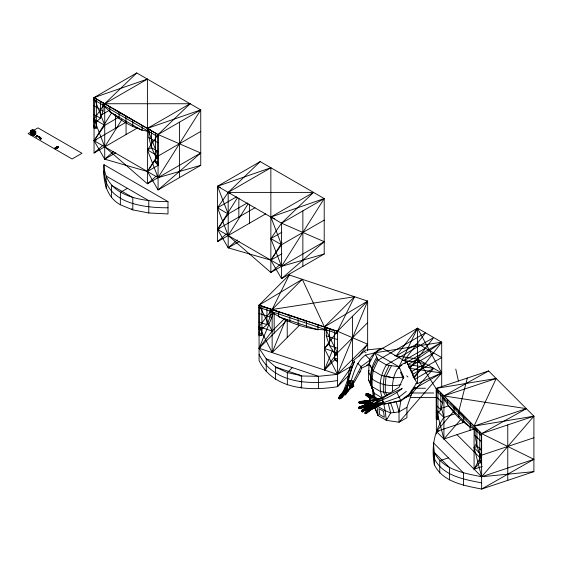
<?xml version="1.0" encoding="UTF-8"?>
<svg xmlns="http://www.w3.org/2000/svg" width="562" height="562" viewBox="0 0 562 562"><rect width="100%" height="100%" fill="white"/><g stroke="black" fill="none" stroke-linecap="round" stroke-linejoin="round"><path stroke-width="0.84" d="M344.836 394.327L341.471 398.072L341.043 397.615L354.643 361.029C349.15 371.096 349.726 383.368 343.08 392.971L342.658 392.831L338.83 397.566L338.823 398.303L338.781 397.425L339.251 398.753L339.778 398.353C336.448 396.336 346.782 390.323 346.332 386.979L338.823 398.303L339.35 397.903M57.289 146.83L57.865 146.998L57.556 147.37L57.956 147.111L57.535 146.605L56.853 147.406L57.563 147.525C58.61 147.111 54.247 147.975 57.507 148.501L57.507 147.146L56.544 146.591C56.692 148.684 56.088 146.921 56.776 147.869L56.516 147.111L56.938 147.609L56.081 147.532L56.516 147.111L56.544 147.813M399.02 368.166L399.034 366.803L417.489 328.187L441.704 342.167L441.704 386.558M342.658 392.831L338.83 397.566M343.768 393.428L343.284 392.417L346.059 387.527L346.761 387.134L348.658 380.706L350.709 380.495L352.76 381.387L353.617 382.863L352.697 384.907M56.994 147.272L56.067 147.946L56.629 147.244C57.127 147.251 54.093 149.822 55.779 147.539L56.123 148.291L55.624 147.743M56.551 147.925L56.355 147.202C55.399 148.67 57.022 147.068 56.123 148.291M373.105 396.667C374.123 390.52 371.384 384.801 368.412 379.617L369.051 363.846L370.239 357.861M55.041 148.143C56.474 149.647 54.324 147.462 55.533 148.333C56.102 147.272 57.921 148.171 56.931 146.984M403.635 378.493L403.657 377.102L399.034 366.803L374.812 352.824L365.497 355.072C356.912 361.197 354.369 371.11 351.201 380.495L348.658 380.706L347.344 381.753L348.033 383.024M56.495 148.073L56.586 147.483L56.305 147.694M56.657 147.975L56.671 147.434L56.242 147.876L56.467 147.406M56.031 147.673L56.467 147.975L56.516 147.111L56.657 147.841M358.844 408.096L359.055 407.078L359.568 407.141L359.982 408.707L359.041 408.005L402.216 388.497C392.143 396.8 379.483 400.818 367.906 406.516L367.379 406.396L361.605 410.45L361.443 411.356L362.392 411.932L369.15 407.696L367.288 406.066L360.087 408.363L358.844 408.096L359.785 408.799L367.288 406.066L367.323 404.886L365.841 401.092L359.441 401.444L358.704 402.617L359.666 403.495L366.262 403.305L358.704 402.617M366.192 413.534L365.167 413.716L364.921 412.873L366.192 413.534L370.885 409.747L376.877 400.847M55.238 148.544L55.666 147.616L55.912 148.256C54.654 149.457 56.678 146.956 56.01 148.368L55.336 148.656L55.083 148.017M56.088 147.939L55.006 148.263L55.336 148.656L56.207 148.038M57.415 147.342L57.443 146.647L56.776 147.174L57.373 147.687L56.839 147.026M56.699 147.75L56.312 147.925L56.27 147.244M56.348 147.539L56.235 147.49M366.031 393.758L366.881 393.491L372.395 396.133L370.351 398.613L365.911 395.297C365.785 389.614 375.866 399.399 378.086 398.851L381.809 398.451L383.572 403.537L370.688 409.839L381.352 404.345M366.227 393.667L366.115 395.205L370.548 398.521L366.445 394.854L366.227 393.667L371.932 396.983L378.086 398.851L381.612 398.044L381.809 398.451L380.249 399.125M365.167 413.716L369.396 408.328L370.899 409.431L378.69 403.867M413.154 376.624L412.705 373.28L406.923 362.244C395.002 365.441 391.777 380.13 392.627 391.033M377.727 400.98L377.376 404.9L370.47 408.883L365.426 412.824L369.845 408.426L375.69 404.633L383.2 402.336L374.622 403.221L367.323 404.886L359.568 407.141L359.041 408.005L373.287 402.153M389.192 365.321L384.162 375.985L383.305 384.26L383.396 391.981L385.743 396.358M56.643 147.651L56.404 147.616M55.322 148.136L55.448 148.579L55.996 148.01L55.202 147.939L55.427 148.768L55.666 147.616L56.165 148.164M55.779 147.539L55.989 148.417L55.779 147.539L55.35 148.024M348.3 383.755L348.658 380.706M377.376 358.5L372.255 369.108L371.25 377.299L371.208 384.949L374.173 393.231L375.283 398.303M350.709 380.495L349.473 388.56L345.778 393.555L344.513 394.538L344.211 393.878C347.681 390.007 346.691 383.909 350.709 380.495L350.042 381.879M400.91 400.474L399.034 411.89L390.709 412.922L385.16 410.66L376.947 405.919L378.121 415.585L386.333 420.334L399.034 422.238L406.923 417.685L406.923 407.331L411.068 395.437L412.002 390.843M347.808 381.9C347.428 387.78 344.155 392.719 340.502 397.053C341.963 398.374 345.37 388.946 347.175 387.464M347.344 381.753L349.508 368.721L353.175 360.734L365.714 350.07L382.694 348.271L406.923 362.244L414.194 378.057L416.871 382.757L409.031 394.264L400.537 400.643L384.598 404.134L383.523 402.645L382.048 398.303L399.055 387.204L403.657 377.102M362.392 411.932L362.104 410.492L361.443 411.356M56.502 147.595L56.277 147.918M359.041 408.005L359.251 406.986M349.213 382.87L350.386 382.863L353.196 384.9L353.849 386.171L349.901 389.009L345.293 394.875L344.864 394.419L345.103 393.189L347.056 390.246L348.602 382.87L350.386 382.863L352.76 381.387L352.121 384.387M467.296 378.05L458.873 411.026L458.873 417.334M442.673 394.84L442.673 403.038L440.833 409.775L437.938 412.901L436.238 411.201M55.427 148.768L55.533 148.333L55.547 148.691M339.891 398.915L339.16 397.524L340.572 398.31L339.743 398.858L339.16 397.524L346.761 387.134L344.344 392.325L340.502 397.053L341.043 397.615L345.44 392.655M30.833 131.136L30.496 132.077M103.05 102.888L103.05 111.086L100.443 118.168L96.355 121.821L93.952 120.437M353.547 386.551L350.386 382.863L350.92 384.851L349.473 388.56L346.368 390.365L344.211 393.878L344.864 394.419L344.457 393.323L347.78 390.667L348.208 391.117M351.201 380.495L353.484 381.24L354.165 382.504L360.39 371.398L361.626 368.103L361.071 366.6L357.769 363.368M366.684 393.583L378.086 398.851L377.2 404.872L366.501 401.992L359.441 401.444L358.9 402.525L359.87 403.404L366.459 403.214M273.504 313.196L259.075 348.25L266.248 358.9L276.827 368.068M285.918 319.146L272.141 352.606L259.075 326.691L272.141 309.486L302.314 279.314L324.407 326.908L337.474 352.824L324.407 370.028L324.407 326.908L354.58 296.736L272.141 309.486L272.141 352.606L299.904 324.843M332.606 350.112L324.407 370.028L335.268 359.16M348.939 375.233L337.474 386.698C309.529 391.264 273.28 389.663 259.075 360.565L259.075 305.131L289.247 274.959L367.646 301.091L337.474 374.383L318.478 376.308L300.024 375.957M56.924 147.49L56.987 146.837L57.563 147.525L57.774 147.04L56.685 147.216L57.191 147.764L57.865 146.998L57.191 147.764L57.078 146.801L56.945 147.181M349.901 389.009L348.602 382.87L346.304 387.035L346.122 390.955L343.775 392.578L339.315 398.409M270.139 308.917L270.139 317.123L266.95 324.639L261.941 328.981L258.998 328.004M57.113 147.715L57.507 147.307L57.015 147.602L56.987 146.837M57.205 147.68L57.865 146.998M36.769 136.053L37.415 136.011L35.835 136.545L36.699 137.044L37.233 135.807L41.665 138.674L40.597 139.292L39.733 138.793L40.267 137.557L41.665 138.674M346.368 390.365L345.103 393.189L346.199 394.004M369.079 370.456L368.412 371.918L372.142 378.999L372.142 386.698L380.362 391.44L390.211 393.175M441.191 406.958L443.917 417.468C433.927 431.216 431.272 448.336 434.363 464.802C442.961 482.259 464.458 485.582 481.634 489.059L533.9 471.637L533.9 416.203L474.089 426.08L496.183 378.486L436.372 388.363L436.372 433.941M376.779 357.179C370.772 366.951 367.984 379.919 373.182 390.618M272.141 309.486L289.247 274.959M354.58 296.736L337.474 331.264L324.407 348.468L337.474 374.383L351.053 366.347M341.043 397.615L340.677 396.603L341.218 396.547L345.251 391.637L346.642 388.834M55.631 148.691L56.031 148.178L55.666 147.616M391.489 365.672L386.087 376.364L385.202 384.598L385.37 392.325L387.148 395.234M403.635 377.144L393.267 377.833L381.429 375.43L373.21 370.681L369.051 363.846L374.812 352.824L378.746 349.648L382.694 348.271M442.406 398.711L443.158 397.306M476.731 442.737L474.089 447.64L481.634 476.745L533.9 471.637M480.124 457.988L474.089 469.2L482.259 466.474M353.484 381.24L361.071 366.6L370.225 359.912L365.497 355.072M346.059 387.527L343.08 392.971L338.998 397.566L340.165 396.54M346.761 387.134L343.775 392.578L343.284 392.417L339.034 397.896L339.462 398.465L340.143 397.854M383.129 401.352L385.16 410.66L386.333 420.334L390.709 412.922L388.251 403.621M346.332 386.979L342.658 393.126L348.742 383.6M56.2 147.75L57.296 147.209M57.141 147.019L57.696 146.801L56.685 147.216L57.408 147.195L57.106 147.567M30.65 133.489L30.383 133.025L31.451 131.332L30.383 130.869L30.488 134.206L31.198 135.028L33.579 135.491L35.715 134.255L35.715 131.487L32.512 129.639L30.383 130.869L30.917 132.253L30.488 133.897L31.823 134.978L33.579 135.182M30.917 133.335L31.985 131.641L30.917 131.178L30.383 131.944L30.917 133.335L30.917 131.178L32.512 129.639M34.113 133.946L33.046 134.564L33.046 129.941L30.383 130.869L35.715 133.637L33.579 135.491L33.046 134.564L33.762 133.433M32.624 135.442L32.624 134.824L30.488 133.594L30.755 134.669L33.579 134.873L35.715 131.487L33.046 132.407L33.579 133.791L33.046 134.564M111.683 112.709L94.058 140.697L104.729 159.172L147.406 171.494L158.07 189.97L200.746 165.333L200.746 109.899L136.735 72.941L94.058 97.577L94.058 153.012L137.838 127.736M156.454 175.969L147.406 183.809L147.406 79.102L94.058 97.577L158.07 134.536L200.746 153.012L147.406 183.809L104.729 146.851L121.891 119.601M158.442 165.123L147.406 171.494L155.751 158.238M147.406 171.494L158.07 156.095L147.406 128.375L200.746 109.899L158.07 177.648L94.058 140.697L104.729 125.298L117.971 117.648M237.459 197.691L217.515 229.359L228.186 247.842L270.856 260.157L281.527 278.64L324.204 254.003L324.204 198.562L260.192 161.603L217.515 186.247L217.515 241.681L265.707 213.855M279.911 264.639L270.856 272.479L270.856 167.764L217.515 186.247L281.527 223.198L324.204 241.681L270.856 272.479L228.186 235.52L248.13 203.851M281.892 253.785L270.856 260.157L281.991 242.482M270.856 260.157L281.527 244.758L270.856 217.044L324.204 198.562L281.527 266.318L217.515 229.359L228.186 213.96L247.315 202.917M57.668 147.279L57.443 146.647L56.867 147.342M359.244 401.535L365.644 401.184L369.29 400.207L370.351 398.613M35.448 133.791L35.715 134.255L33.579 134.873L33.046 133.489L35.181 131.178L30.917 131.178L33.046 129.941M104.729 146.851L94.058 119.137L104.729 103.738L136.735 72.941M350.049 368.995L337.474 386.698L337.474 331.264L367.646 301.091L367.646 350.772M359.097 356.245L367.646 344.204L337.474 331.264L259.075 305.131L302.314 279.314M352.767 384.057L353.617 382.863L352.374 384.563M378.121 403.586L377.2 404.872L375.746 402.835M343.284 392.417L339.617 397.51L340.832 396.421M339.251 398.753L339.539 398.353M344.583 391.756L340.502 397.053L341.696 395.901M409.782 368.623L433.702 337.544L386.333 364.893C380.509 374.671 378.078 387.155 382.385 397.973L383.895 398.163M414.166 377.945L441.704 342.167L374.812 352.824L370.808 357.228M415.227 387.042L408.778 395.381L400.945 400.839L385.869 403.664M378.268 399.217L371.166 397.973L369.29 400.207M56.853 147.406L57.535 146.605M57.605 146.844L57.443 146.647M339.034 397.896L343.284 392.768M340.811 397.636L341.232 398.093L344 394.791M453.984 411.082L436.372 431.483L481.634 476.745L533.9 459.323L481.634 433.625L436.372 388.363L488.638 370.941L533.9 416.203L481.634 476.745C464.458 473.26 442.961 469.937 434.363 452.48L433.358 442.772L463.517 472.923L463.517 485.245M460.959 419.28L443.917 439.02L437.419 413.962M480.341 461.957L474.089 469.2L474.089 428.666M409.628 368.061L417.489 358.985L441.704 342.167L404.773 363.488M413.133 377.868L425.49 363.6L402.469 360.277M411.243 394.278L433.702 368.342L407.324 364.534M352.43 387.513L350.92 384.851L352.065 384.394L353.196 384.9L350.885 387.169L351.313 387.625M364.921 412.873L369.199 408.419L365.117 412.782L365.363 413.625L375.69 404.633L383.572 403.537L382.715 401.352M339.743 398.858L340.86 397.615M370.47 408.883L366.178 413.358L365.363 413.625M269.936 315.823L272.956 312.809M284.21 318.977L272.141 331.046L259.075 348.25L337.474 374.383L367.646 344.204M287.835 315.352L289.037 314.144M287.442 319.883L259.075 348.25L260.585 347.358M292.359 367.604L287.344 372.62L287.344 384.935M329.234 343.642L324.407 348.468L337.474 352.824L367.646 322.644M345.335 392.775L344.211 393.878L346.122 390.955L346.459 391.665M115.765 152.801L104.729 159.172L104.729 103.738L190.075 103.738L158.07 134.536L147.406 149.935L158.07 177.648L200.746 165.333M260.192 161.603L228.186 192.401L217.515 207.8L228.186 235.52M239.222 241.47L228.186 247.842L228.186 192.401L313.533 192.401L281.527 223.198L270.856 238.597L281.527 266.318L324.204 254.003M345.363 392.606L341.218 396.547L342.244 397.376M351.882 366.572L349.508 368.721L349.915 370.182M359.202 372.466L360.39 371.398M342.047 395.339L343.256 394.25M94.058 153.012L103.113 145.172M104.729 159.172L113.784 151.333M200.746 153.012L158.07 189.97L158.07 134.536L200.746 109.899M217.515 241.681L226.57 233.841M228.186 247.842L237.234 240.002M324.204 241.681L281.527 278.64L281.527 223.198L324.204 198.562M370.899 409.431L366.178 413.358L370.885 409.747M406.312 391.412L398.879 397.222L383.523 402.645M367.379 406.396L367.084 406.157L367.379 406.396L362.104 410.492L361.64 411.265L362.588 411.841M369.15 407.696L369.845 408.426L369.136 408.068L362.659 411.539L369.15 407.696L375.69 404.633L368.644 407.057L362.659 411.539L361.64 411.265L374.622 403.221L375.69 404.633L377.376 404.9L383.572 403.537M55.02 148.284L55.947 147.736L55.912 148.256L55.216 148.192M382.048 398.303L387.604 395.1M384.598 404.134L385.054 403.825M324.407 326.908L367.646 301.091M30.924 131.965L28.1 133.594L72.091 158.99L81.982 153.285L37.991 127.883L33.046 130.735M33.579 134.873L30.383 133.025L32.512 131.789L33.046 132.098L30.383 133.637M33.046 132.407L35.181 131.178M35.715 131.487L33.579 132.716L33.579 135.491M35.715 132.562L33.579 133.791L33.046 133.489M33.313 135.028L35.715 133.637M39.038 136.77L38.202 136.166L36.881 136.629L36.305 136.299M36.699 137.044L37.766 136.425L36.902 135.927L37.766 136.425M38.378 136.594L39.185 137.339L39.916 136.917L38.623 136.454M38.483 136.938L39.214 136.517M41.195 138.301L40.485 138.716L39.909 138.378M104.729 103.738L147.406 79.102M100.682 115.315L108.775 110.637M126.436 122.003L94.058 140.697L96.524 139.98M147.406 128.375L190.075 103.738M151.817 147.385L147.406 149.935L158.07 156.095L200.746 131.452M127.462 188.34L120.366 192.436L120.366 204.751L132.794 209.9L148.782 212.97L167.996 213.946L167.996 201.625L103.984 164.666C102.614 179.7 105.944 196.967 120.366 204.751M270.856 167.764L228.186 192.401L230.553 193.433M236.644 196.756L217.515 207.8L228.186 213.96L217.515 186.247L220.676 187.617M255.036 207.694L217.515 229.359L219.159 228.889M270.856 217.044L313.533 192.401M281.892 232.225L270.856 238.597L281.527 244.758L324.204 220.121M425.49 348.201L404.155 360.523L425.49 332.802L378.121 360.151L373.21 370.681L372.142 378.999C380.348 384.977 391.215 387.007 401.071 384.612M401.9 365.145L399.034 366.803L386.333 364.893L378.121 360.151L374.812 352.824L417.489 328.187L441.704 372.964L399.034 422.238L399.034 410.211M407.661 364.654L417.489 358.985L441.704 372.964L412.22 389.986M408.63 367.422L433.702 352.943M411.124 371.896L425.49 363.6M412.866 374.215L441.704 357.565L417.489 343.586L396.154 355.901L417.489 328.187L417.489 383.621L415.782 383.621M414.805 379.259L433.702 368.342M406.923 407.331L399.034 411.89L395.978 401.268M533.9 459.323L481.634 489.059L481.634 433.625L526.355 408.658L443.917 395.908L488.638 370.941M35.835 136.545L37.233 135.807M368.644 407.057L362.104 410.492L367.906 406.516L367.436 405.659L360.087 408.363L367.323 404.886M304.625 321.295L306.157 320.537M361.626 368.103L369.389 364.499M365.911 395.297L366.986 393.639L371.932 396.983L366.445 394.854L371.166 397.973M367.457 393.927L373.512 396.898M359.666 403.495L359.729 401.626L365.841 401.092L378.086 398.851M417.489 383.621L441.704 372.964L409.445 368.307M57.015 147.602L57.956 147.111M57.45 147.546L57.043 147.644L57.5 147.602M366.656 365.202L368.286 364.548M359.055 407.078L372.451 402.294M370.639 401.732L358.9 402.525L359.729 401.626C367.127 400.734 374.58 400.355 381.809 398.451M405.3 397.418L411.068 395.437M367.436 405.659L374.622 403.221M443.917 395.908L496.183 378.486M441.268 408.286L448.624 405.834M455.346 413.653L443.917 417.468L437.545 411.096M464.135 422.224L436.372 431.483L438.985 431.223M474.089 426.08L526.355 408.658M474.946 428.68L443.917 439.02L443.917 398.493M481.634 433.625L533.9 416.203M477.356 446.551L474.089 447.64L481.634 455.185L533.9 437.763M448.434 457.847L439.751 460.749L439.751 473.063M345.293 394.875L344.513 394.538M30.383 133.025L31.451 132.716M377.432 399.132L381.612 398.044M261.941 306.185L261.941 335.317L258.998 335.788L258.998 305.208L337.397 331.341M366.178 401.289L377.762 399.701L360.031 403.01L370.695 402.132M377.341 401.057L382.469 400.228M337.474 380.537C309.529 385.111 273.28 383.502 259.075 354.404M96.355 99.024L96.355 128.157L93.952 128.22L93.952 97.64L123.492 114.683M30.376 132.4L30.496 130.939M326.262 329.838C306.409 329.81 286.508 322.11 270.139 311.13M413.541 388.237L425.49 388.237M410.689 392.986L433.702 392.986M410.288 397.601L436.583 397.601M38.251 136.566L38.904 136.566M38.602 136.77L37.549 136.166M167.996 201.625C143.05 201.723 104.932 196.953 103.984 164.666M167.996 207.785C143.05 207.884 104.932 203.114 103.984 170.827M394.468 355.662L417.489 358.985L436.583 389.431M437.938 390.105L437.938 419.231L436.238 418.985L436.238 388.405L457.124 409.284M148.874 131.557C131.353 128.438 115.554 117.43 103.05 105.101M33.123 132.569L32.315 131.993M56.46 147.567L56.938 147.609M384.162 375.985L393.267 377.833M481.634 482.899C464.458 479.421 442.961 476.098 434.363 458.641L433.358 448.933M300.347 387L301.654 388.047L301.654 375.732L287.344 372.62L275.52 367.021L275.52 379.336M351.173 384.001L350.386 382.863L350.435 386.003L353.119 386.094L353.196 384.9M364.485 351.917L366.073 352.367M291.025 315.872L305.37 320.649M258.998 307.421L337.397 333.554M323.888 329.62L327.203 330.723M259.082 313.434L270.139 317.123M326.262 327.625L326.262 335.823L337.312 339.511M259.082 322.138L266.95 324.639L266.95 307.857M337.312 348.215L329.444 345.468L326.262 335.823M259.075 326.691L272.141 331.046L259.075 305.131L265.426 307.857M258.998 327.126L262.665 328.349M333.73 352.037L337.397 353.259M337.397 354.137L334.46 353.154L329.444 345.468L329.444 328.686M258.998 329.184L261.941 330.168M334.46 354.341L337.397 355.317M259.082 332.859L261.941 333.814M334.46 357.987L337.312 358.935M259.082 334.362L261.941 335.317M334.46 330.358L334.46 359.49L337.312 360.439M275.52 367.021L301.654 375.732M300.024 381.345L301.654 381.886M475.073 429.452C461.065 423.038 450.886 409.761 442.673 397.053M31.823 134.669L30.755 134.051L31.823 135.287L31.823 134.669L30.755 134.051M325.201 327.246L332.346 330.315M272.935 309.824L280.08 312.894M96.432 98.603L94.058 97.577L104.729 125.298L94.058 119.137M148.986 129.056L150.567 129.745M271.65 217.382L274.811 218.751M400.945 400.839L396.948 392.592M114.219 109.33L129.211 117.985M31.634 131.599L31.634 131.915C29.877 130.019 35.975 134.641 30.833 131.241M347.056 390.246L347.78 390.667M345.251 391.637L345.96 392.044M120.106 112.723L131.817 119.481M128.424 117.528L157.964 134.592L157.964 165.179L155.562 162.341L155.562 133.208M93.952 99.853L157.964 136.812M94.023 105.881L103.05 111.086M148.874 129.344L148.874 137.542L157.894 142.755M94.023 114.578L100.443 118.168L100.443 101.385M157.894 151.459L151.473 147.63L148.874 137.542M93.952 119.558L96.945 121.287M154.971 154.789L157.964 156.517M157.964 157.388L155.562 156.004L151.473 147.63L151.473 130.848M93.952 121.617L96.355 123.001M155.562 157.191L157.964 158.575M94.023 125.305L96.355 126.647M155.562 160.837L157.894 162.179M94.023 126.808L96.355 128.157M155.562 162.341L157.894 163.683M30.376 130.981L33.579 132.829M35.181 133.946L35.715 134.255M30.376 131.283L30.833 131.543M33.123 132.456L33.572 133.124M30.376 131.719L30.699 131.894L30.699 131.058M33.572 133.559L33.123 132.864M33.579 133.918L33.249 132.534M33.453 132.653L33.572 134.17M30.755 134.36L31.823 134.978M382.385 397.973L374.173 393.231L368.412 379.617M372.079 396.006L373.316 396.99M334.46 359.49L337.397 361.921M406.691 375.852L407.97 377.025M460.615 412.768L481.501 433.667L481.501 464.254L479.808 461.1L479.808 431.974M467.177 419.329L450.569 402.729M463.011 415.163L454.735 406.881M436.238 390.618L481.501 435.88M436.288 396.653L442.673 403.038M475.073 427.239L475.073 435.438L481.451 441.816M436.288 405.357L440.833 409.775L440.833 392.993M481.451 450.52L476.913 445.863L475.073 435.438M436.238 410.33L438.36 412.445M479.386 453.471L481.501 455.592M481.501 456.463L479.808 454.77L476.913 445.863L476.913 429.08M436.238 412.382L437.938 414.082M479.808 455.951L481.501 457.651M456.983 434.665L480.384 458.072M436.288 416.084L437.938 417.728M479.808 459.597L481.451 461.247M436.288 417.587L437.938 419.231M479.808 461.1L481.451 462.751M353.849 386.171L350.92 384.851L353.119 386.094L352.002 387.056L350.885 387.169L350.435 386.003M131.67 208.6L132.794 209.9L132.794 197.578L111.459 185.256L111.459 197.578M57.38 146.794L57.802 147.3M56.186 147.462L56.636 148.017M55.743 148.621L55.202 147.939L55.448 148.579M369.051 363.846L372.255 369.108M32.512 131.789L32.779 132.253M374.812 408.258L378.121 415.585L374.938 407.541M399.737 368.398L399.034 366.803L399.034 368.517M400.432 372.03L403.27 378.395M390.723 402.884L393.962 412.522M366.262 403.305L366.691 404.015L359.568 407.141L367.014 404.204L366.614 402.785M372.234 388.918L371.292 385.651L372.627 389.199L373.337 396.681M57.106 146.907L57.563 147.525M476.815 436.59L477.236 438.205M479.751 447.907L480.166 449.523M436.583 410.731L436.997 412.346M455.782 369.115L458.423 381.064M40.267 137.557L40.597 139.292M378.458 404.331L378.647 405.975L378.556 404.282M378.528 404.394L378.647 405.975M507.767 424.914L507.767 480.348M470.289 422.455L470.289 427.485L447.457 404.654L447.457 399.624M470.05 426.86L470.05 430.309M463.692 415.852L463.692 422.146M462.505 421.043L462.505 422.772M454.054 406.221L454.054 412.515M449.445 479.892L449.445 467.57L434.363 452.48L434.363 464.802M386.333 418.606L386.333 420.334M352.564 316.174L352.564 363.143M318.478 388.623L318.478 376.308L266.248 358.9L266.248 371.215M317.973 324.864L317.973 329.894L278.422 316.715L278.422 311.678M306.543 321.05L306.543 327.351M302.862 210.883L302.862 266.318M298.197 318.268L298.197 324.569M289.852 315.493L289.852 321.787M287.231 320.27L287.231 337.516M274.165 313.329L274.165 333.161M249.521 204.231L249.521 223.205M238.85 198.07L238.85 217.044M179.411 122.214L179.411 177.648M148.782 212.97L148.782 200.648L106.141 176.025L106.141 188.347M142.102 125.438L142.102 130.468L109.815 111.831L109.815 106.794M132.773 120.05L132.773 126.345M126.064 121.603L126.064 134.536M125.958 116.116L125.958 122.411M119.144 112.182L119.144 118.477M115.4 114.578L115.4 128.375M34.647 132.098L34.647 134.873M31.985 133.025L31.985 131.641L30.917 132.253L30.383 131.944L31.451 131.332L31.451 133.025M31.556 134.824L31.556 134.206L31.198 135.028M31.289 134.36L31.289 134.978M30.488 133.594L30.488 134.206M56.748 147.385L56.741 147.932L56.27 147.413L56.748 147.385M55.638 148.199L55.09 149.085L57.76 147.546L58.308 146.661L55.638 148.199M40.443 137.76L40.085 137.971L40.443 137.76M383.579 411.335L378.943 408.658L379.666 414.594L384.303 417.271L383.579 411.335"/></g></svg>
